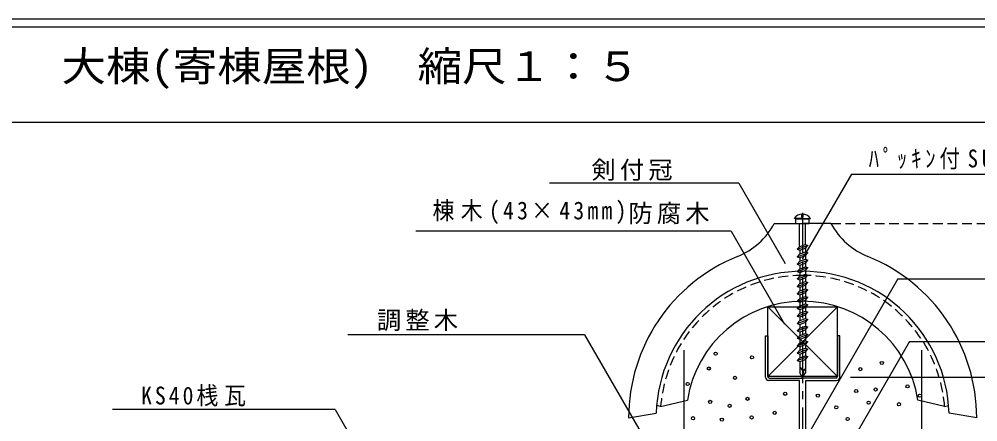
# Model space of a CAD drawing. Units: millimetres, scale not verified. Extents: x -2052 to 1987, y -1380 to 1404.
# Drawn here: x 993 to 1586, y 1156 to 1404 of the extents above; entities that cross this region are included whole.
import ezdxf
from ezdxf.enums import TextEntityAlignment as Align

# ---------------------------------------------------------------- set-up
doc = ezdxf.new("R2010")
doc.units = ezdxf.units.MM
doc.header["$LTSCALE"] = 5
doc.linetypes.add('CHAIN1', pattern=[8, 5, -1, 1, -1])
doc.linetypes.add('DASHED1', pattern=[1.8, 1.2, -0.6])
for name, color, linetype in [('A-0_ﾚｲﾔ-160', 7, 'Continuous'), ('A-1_ﾚｲﾔ-161', 3, 'Continuous'), ('A-3_ﾚｲﾔ-163', 7, 'DASHED1'), ('A-5_ﾚｲﾔ-165', 7, 'Continuous'), ('A-7_ﾚｲﾔ-167', 2, 'Continuous'), ('A-B_ﾚｲﾔ-171', 3, 'Continuous')]:
    doc.layers.add(name, color=color, linetype=linetype)
doc.styles.add('ＭＳ ゴシック', font='')
doc.styles.get('ＭＳ ゴシック').set_extended_font_data('MS Gothic')

msp = doc.modelspace()

# ---------------------------------------------------------------- linework, layer by layer
at = {"layer": 'A-0_ﾚｲﾔ-160'}
msp.add_line((1986.977, 1404.417), (-3.023, 1404.417), dxfattribs=at)
at = {"layer": 'A-0_ﾚｲﾔ-160', "color": 2}
msp.add_line((1981.977, 1399.418), (1.978, 1399.418), dxfattribs=at)
at = {"layer": 'A-0_ﾚｲﾔ-160', "color": 4}
msp.add_line((1981.977, 1340.699), (1.978, 1340.699), dxfattribs=at)
at = {"layer": 'A-0_ﾚｲﾔ-160', "linetype": 'DASHED1'}
msp.add_line((1494.802, 1278.335), (1852.349, 1278.335), dxfattribs=at)
at = {"layer": 'A-1_ﾚｲﾔ-161'}
for p, q in [((1459.802, 1278.335), (1477.302, 1278.335)), ((1494.802, 1278.335), (1477.301, 1278.335)), ((1389.581, 1165.335), (1406.148, 1169.335)), ((1565.022, 1165.335), (1548.456, 1169.335)), ((1369.803, 1158.335), (1386.852, 1161.335)), ((1389.581, 1165.335), (1387.136, 1166.101)), ((1565.022, 1165.335), (1567.468, 1166.101)), ((1584.802, 1158.335), (1567.752, 1161.335))]:
    msp.add_line(p, q, dxfattribs=at)
for centre, radius, start, end in [((1420.225, 1299.751), 45, 291.97964, 331.58153), ((1534.379, 1299.751), 45, 208.41847, 248.02036), ((1477.302, 1158.335), 107.5, 111.97966, 180), ((1477.301, 1158.335), 107.5, 0, 68.02034), ((1477.302, 1158.335), 90.5, 90, 178.10033), ((1477.301, 1158.335), 90.5, 1.89967, 90), ((1477.302, 1158.335), 72, 90, 171.21207), ((1477.301, 1158.335), 72, 8.78793, 90)]:
    msp.add_arc(centre, radius, start, end, dxfattribs=at)
at = {"layer": 'A-3_ﾚｲﾔ-163', "linetype": 'CHAIN1'}
msp.add_line((1477.302, 1284.834), (1477.302, 981.293), dxfattribs=at)
at = {"layer": 'A-5_ﾚｲﾔ-165'}
for p, q in [((1507.42, 1308.855), (1477.095, 1256.33)), ((1507.42, 1308.855), (1717.031, 1308.855)), ((1437.921, 1303.122), (1320.874, 1303.122)), ((1437.921, 1303.122), (1466.441, 1253.724)), ((1477.125, 1281.442), (1472.107, 1281.442)), ((1475.405, 1281.059), (1475.405, 1281.442)), ((1477.125, 1281.442), (1482.142, 1281.442)), ((1478.845, 1281.059), (1478.845, 1281.442)), ((1433.049, 1273.5), (1238.408, 1273.5)), ((1433.049, 1273.5), (1466.1, 1216.252)), ((1475.405, 1264.075), (1475.405, 1278.335)), ((1478.845, 1278.335), (1478.845, 1265.327)), ((1474.01, 1262.423), (1480.596, 1264.82)), ((1474.01, 1262.423), (1475.582, 1264.14)), ((1474.01, 1262.423), (1475.582, 1261.851)), ((1475.582, 1261.851), (1479.022, 1263.104)), ((1475.582, 1261.852), (1475.582, 1259.563)), ((1479.022, 1263.104), (1480.596, 1264.82)), ((1479.022, 1263.104), (1479.022, 1260.815)), ((1474.01, 1257.847), (1480.596, 1260.243)), ((1474.01, 1257.847), (1475.582, 1259.563)), ((1474.01, 1257.847), (1475.582, 1257.275)), ((1474.01, 1253.271), (1480.596, 1255.668)), ((1475.582, 1257.275), (1479.022, 1258.527)), ((1475.582, 1257.275), (1475.582, 1254.987)), ((1479.022, 1258.527), (1480.596, 1260.243)), ((1479.022, 1258.527), (1479.022, 1256.239)), ((1479.022, 1253.951), (1480.596, 1255.668)), ((1474.01, 1253.271), (1475.582, 1254.987)), ((1474.01, 1253.271), (1475.582, 1252.699)), ((1474.01, 1248.694), (1480.596, 1251.091)), ((1474.01, 1248.694), (1475.582, 1250.411)), ((1475.582, 1252.699), (1479.022, 1253.951)), ((1475.582, 1252.699), (1475.582, 1250.411)), ((1479.022, 1253.951), (1479.022, 1251.663)), ((1479.022, 1249.375), (1480.596, 1251.091)), ((1474.01, 1248.694), (1475.582, 1248.122)), ((1474.01, 1244.118), (1480.596, 1246.515)), ((1474.01, 1244.118), (1475.582, 1245.834)), ((1474.01, 1244.118), (1475.582, 1243.546)), ((1475.582, 1248.122), (1479.022, 1249.375)), ((1475.582, 1248.123), (1475.582, 1245.834)), ((1475.582, 1243.546), (1479.022, 1244.798)), ((1536.04, 1244.179), (1478.021, 1143.688)), ((1479.022, 1249.375), (1479.022, 1247.086)), ((1479.022, 1244.798), (1480.596, 1246.515)), ((1479.022, 1244.798), (1479.022, 1242.51)), ((1536.04, 1244.179), (1815.461, 1244.179)), ((1474.01, 1239.542), (1480.596, 1241.938)), ((1474.01, 1239.542), (1475.582, 1241.258)), ((1474.01, 1239.542), (1475.582, 1238.97)), ((1475.582, 1243.547), (1475.582, 1241.258)), ((1475.582, 1238.97), (1479.022, 1240.222)), ((1475.582, 1238.97), (1475.582, 1236.682)), ((1479.022, 1240.222), (1480.596, 1241.938)), ((1479.022, 1240.222), (1479.022, 1237.934)), ((1474.01, 1234.966), (1480.596, 1237.362)), ((1474.01, 1234.966), (1475.582, 1236.682)), ((1474.01, 1234.966), (1475.582, 1234.393)), ((1474.01, 1230.389), (1480.596, 1232.786)), ((1474.01, 1230.389), (1475.582, 1232.105)), ((1475.582, 1234.393), (1479.022, 1235.646)), ((1475.582, 1234.394), (1475.582, 1232.105)), ((1475.582, 1232.105), (1479.022, 1233.357)), ((1479.022, 1235.646), (1480.596, 1237.362)), ((1479.022, 1231.069), (1480.596, 1232.786)), ((1455.802, 1183.933), (1455.802, 1226.933)), ((1455.802, 1226.933), (1498.802, 1183.933)), ((1455.802, 1226.933), (1498.802, 1226.933)), ((1474.01, 1230.389), (1475.582, 1229.817)), ((1474.01, 1225.812), (1480.596, 1228.209)), ((1474.01, 1225.812), (1475.582, 1227.529)), ((1475.582, 1229.817), (1479.022, 1231.069)), ((1475.582, 1229.818), (1475.582, 1227.529)), ((1475.582, 1227.529), (1479.022, 1228.781)), ((1475.582, 1225.241), (1479.022, 1226.493)), ((1479.022, 1226.493), (1480.596, 1228.209)), ((1498.802, 1183.933), (1498.802, 1226.933)), ((1474.01, 1225.812), (1475.582, 1225.241)), ((1474.01, 1221.236), (1480.595, 1223.633)), ((1474.01, 1221.236), (1475.582, 1222.953)), ((1474.01, 1221.236), (1475.582, 1220.664)), ((1475.582, 1225.241), (1475.582, 1222.953)), ((1475.582, 1220.664), (1479.022, 1221.917)), ((1479.022, 1221.917), (1480.595, 1223.633)), ((1474.01, 1216.66), (1480.595, 1219.057)), ((1474.01, 1216.66), (1475.582, 1218.376)), ((1474.01, 1216.66), (1475.582, 1216.088)), ((1474.01, 1212.083), (1480.595, 1214.48)), ((1475.582, 1216.088), (1479.022, 1217.34)), ((1479.022, 1217.34), (1480.595, 1219.057)), ((1479.022, 1212.764), (1480.595, 1214.48)), ((1342.62, 1209.719), (1196.341, 1209.719)), ((1342.62, 1209.719), (1423.954, 1068.846)), ((1455.802, 1208.933), (1455.802, 1183.933)), ((1455.802, 1208.933), (1455.802, 1183.933)), ((1474.01, 1212.083), (1475.582, 1213.8)), ((1474.01, 1212.083), (1475.582, 1211.512)), ((1474.01, 1207.507), (1480.595, 1209.904)), ((1474.01, 1207.507), (1475.582, 1209.223)), ((1475.582, 1211.512), (1479.022, 1212.764)), ((1475.582, 1206.935), (1479.022, 1208.187)), ((1479.022, 1208.187), (1480.595, 1209.904)), ((1498.802, 1208.933), (1498.802, 1183.933)), ((1498.802, 1208.933), (1498.802, 1183.933)), ((1474.01, 1207.507), (1475.582, 1206.935)), ((1474.01, 1202.93), (1480.595, 1205.327)), ((1474.01, 1202.93), (1475.582, 1204.647)), ((1474.01, 1202.93), (1475.582, 1202.358)), ((1475.582, 1202.358), (1479.022, 1203.611)), ((1479.022, 1203.611), (1480.595, 1205.327)), ((1543.214, 1205.513), (1511.5, 1150.585)), ((1543.214, 1205.513), (1840.875, 1205.513)), ((1474.009, 1198.354), (1480.595, 1200.751)), ((1474.009, 1198.354), (1475.582, 1200.07)), ((1474.009, 1198.354), (1475.582, 1197.782)), ((1475.582, 1197.782), (1479.022, 1199.034)), ((1479.022, 1199.034), (1480.595, 1200.751)), ((1479.022, 1199.034), (1479.022, 1196.746)), ((1479.022, 1196.746), (1480.595, 1196.174)), ((1474.009, 1193.777), (1480.595, 1196.174)), ((1474.009, 1193.777), (1475.582, 1195.494)), ((1474.009, 1193.777), (1475.582, 1193.206)), ((1475.582, 1193.206), (1479.022, 1194.458)), ((1475.582, 1193.206), (1475.582, 1186.193)), ((1479.022, 1194.458), (1480.595, 1196.174)), ((1479.022, 1194.458), (1479.022, 1186.193)), ((1477.302, 1183.335), (1475.582, 1186.193)), ((1477.302, 1183.335), (1479.022, 1186.193)), ((1188.483, 1163.516), (1050.936, 1163.516)), ((1188.483, 1163.516), (1277.87, 1008.692))]:
    msp.add_line(p, q, dxfattribs=at)
msp.add_lwpolyline([(1472.831, 1281.059), (1472.831, 1278.335), (1481.389, 1278.335), (1481.389, 1281.059)], close=True, dxfattribs=at)
for points in [[(1476.624, 1284.094), (1476.624, 1282.296), (1477.58, 1282.296), (1477.58, 1284.065)], [(1475.582, 1264.14), (1479.022, 1265.391), (1480.596, 1264.82)], [(1475.582, 1259.563), (1479.022, 1260.815), (1480.596, 1260.243)], [(1475.582, 1254.987), (1479.022, 1256.239), (1480.596, 1255.668)], [(1475.582, 1250.411), (1479.022, 1251.663), (1480.596, 1251.091)], [(1475.582, 1245.834), (1479.022, 1247.086), (1480.596, 1246.515)], [(1475.582, 1241.258), (1479.022, 1242.51), (1480.596, 1241.938)], [(1475.582, 1236.682), (1479.022, 1237.934), (1480.596, 1237.362)], [(1479.022, 1235.646), (1479.022, 1233.357), (1480.596, 1232.786)], [(1498.802, 1183.933), (1455.802, 1183.933), (1498.802, 1226.933)], [(1479.022, 1231.069), (1479.022, 1228.781), (1480.596, 1228.209)], [(1479.022, 1226.493), (1479.022, 1224.205), (1480.595, 1223.633)], [(1475.582, 1224.053), (1475.582, 1222.953), (1479.022, 1224.205)], [(1475.582, 1220.664), (1475.582, 1218.376), (1479.022, 1219.628)], [(1479.022, 1221.917), (1479.022, 1219.628), (1480.595, 1219.057)], [(1475.582, 1216.088), (1475.582, 1213.8), (1479.022, 1215.052)], [(1479.022, 1217.34), (1479.022, 1215.052), (1480.595, 1214.48)], [(1475.582, 1211.512), (1475.582, 1209.223), (1479.022, 1210.475)], [(1479.022, 1212.764), (1479.022, 1210.475), (1480.595, 1209.904)], [(1479.022, 1208.187), (1479.022, 1205.899), (1480.595, 1205.327)], [(1475.582, 1206.935), (1475.582, 1204.647), (1479.022, 1205.899)], [(1475.582, 1202.358), (1475.582, 1200.07), (1479.022, 1201.322)], [(1479.022, 1203.611), (1479.022, 1201.322), (1480.595, 1200.751)], [(1475.582, 1197.782), (1475.582, 1195.494), (1479.022, 1196.746)], [(1506.894, 1183.435), (1739.819, 1183.435), (1739.819, 1068.436)]]:
    msp.add_lwpolyline(points, dxfattribs=at)
for centre in [(1423.555, 1198), (1445.982, 1195.694), (1526.241, 1192.271), (1419.356, 1188.847), (1512.928, 1188.467), (1406.261, 1179.269), (1435.53, 1183.108), (1542.05, 1177.829), (1466.522, 1173.251), (1486.682, 1172.11), (1510.382, 1174.95), (1522.377, 1175.91), (1549.727, 1172.072), (1420.175, 1168.233), (1432.171, 1165.833), (1443.207, 1170.152), (1518.059, 1167.753), (1536.771, 1166.793), (1460.056, 1161.46), (1498.093, 1164.884), (1409.62, 1158.156), (1427.343, 1157.276), (1445.778, 1158.639), (1505.104, 1157.676)]:
    msp.add_circle(centre, 0.97, dxfattribs=at)
for centre, radius, start, end in [((1477.125, 1278.109), 6.023, 33.59941, 146.40073), ((1471.583, 1185.302), 6.047, 341.0211, 47.17526), ((1479.95, 1186.364), 2.308, 120.37192, 183.02666)]:
    msp.add_arc(centre, radius, start, end, dxfattribs=at)
at = {"layer": 'A-5_ﾚｲﾔ-165', "color": 4, "linetype": 'DASHED1'}
for centre, start, end in [((1477.302, 1158.335), 90, 175.43756), ((1477.301, 1158.335), 4.56244, 90)]:
    msp.add_arc(centre, 88, start, end, dxfattribs=at)
at = {"layer": 'A-7_ﾚｲﾔ-167'}
for p, q in [((1455.802, 1208.933), (1455.802, 1183.933)), ((1498.802, 1208.933), (1498.802, 1183.933)), ((1403.915, 1200.159), (1403.915, 1095.958)), ((1550.689, 1200.159), (1550.689, 1095.958)), ((1475.302, 1181.433), (1456.302, 1181.433)), ((1456.803, 1182.932), (1477.302, 1182.932)), ((1475.302, 1065.944), (1475.302, 1181.433)), ((1497.801, 1182.932), (1477.302, 1182.932)), ((1479.302, 1181.433), (1498.302, 1181.433)), ((1479.302, 1066.933), (1479.302, 1181.433))]:
    msp.add_line(p, q, dxfattribs=at)
for points in [[(1454.301, 1183.433), (1454.301, 1208.933), (1455.802, 1208.933)], [(1500.302, 1183.433), (1500.302, 1208.933), (1498.802, 1208.933)]]:
    msp.add_lwpolyline(points, dxfattribs=at)
for centre, radius, start, end in [((1456.302, 1183.433), 2, 180, 270), ((1456.803, 1183.933), 1, 180, 270), ((1497.801, 1183.933), 1, 270, 0), ((1498.302, 1183.433), 2, 270, 0)]:
    msp.add_arc(centre, radius, start, end, dxfattribs=at)

# ---------------------------------------------------------------- texts
at = {"layer": 'A-1_ﾚｲﾔ-161', "insert": (1369.668, 1277.885), "char_height": 11, "attachment_point": 7, "style": 'ＭＳ ゴシック'}
msp.add_mtext('\\T1.17;防腐木', dxfattribs=at)
at = {"layer": 'A-B_ﾚｲﾔ-171', "color": 2, "style": 'ＭＳ ゴシック', "width": 1.1}
msp.add_text('大棟(寄棟屋根)\u3000縮尺１：５', height=18.33, dxfattribs=at).set_placement((1019.459, 1360.699), align=Align.BOTTOM_LEFT)
at = {"layer": 'A-B_ﾚｲﾔ-171', "char_height": 11, "attachment_point": 7, "style": 'ＭＳ ゴシック'}
for s, insert in [('\\T1.37;\\W0.85;ﾊﾟｯｷﾝ付SUSﾋﾞｽ(L=100mm)', (1518.091, 1310.016)), ('\\T1.17;剣付冠', (1346.84, 1304.711)), ('\\T1.29;\\W0.9;棟木(43×43mm)', (1248.656, 1277.949)), ('\\T1.17;調整木', (1214.315, 1211.906)), ('\\T1.27;\\W0.9;KS40桟瓦', (1068.594, 1165.457))]:
    msp.add_mtext(s, dxfattribs=dict(at, insert=insert))

doc.saveas('drawing.dxf')
